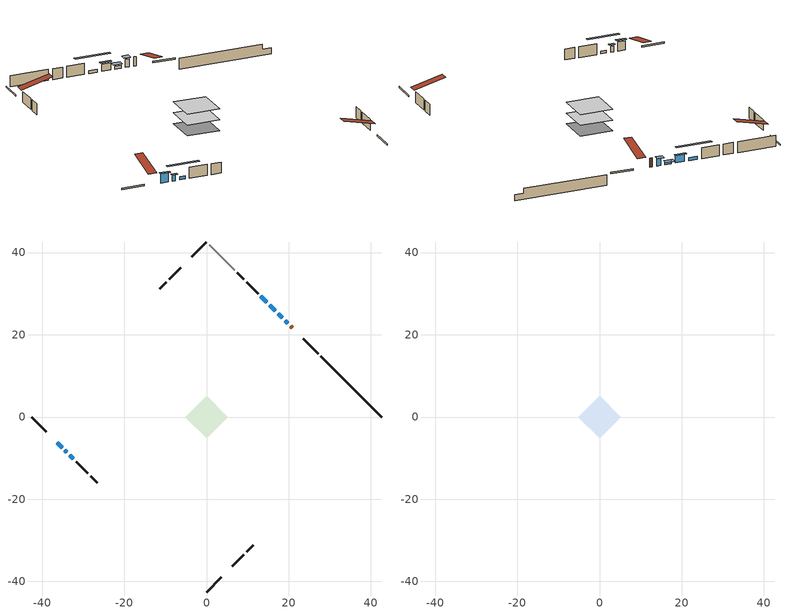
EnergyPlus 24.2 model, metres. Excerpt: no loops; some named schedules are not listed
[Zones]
conditioned space
 floor adiabatic (AdiabaticFloorConstruction): -5.15,0 0,5.15 5.15,0 0,-5.15 z1.07
 floor foundation (Slab1 construction): -5.15,0 0,5.15 5.15,0 0,-5.15 z-1.37
 wall outside (RimJoist1 construction): 0,-42.56 3.62,-38.94 / -42.56,0 -38.94,-3.62 / 0,42.56 -3.62,38.94 / 27.14,15.42 23.52,19.04 z1.07:1.37
 wall outside (AdiabaticWallConstruction 1): 20.9,21.66 20.46,22.1 z1.07:3.1
 wall outside (AdiabaticWallConstruction): 19.81,22.75 19.12,23.44 z1.07:2.9; 18.47,24.09 17.43,25.13 z1.07:1.68; 16.77,25.79 15.33,27.23 z1.07:2.7; -36.32,-6.24 -35.1,-7.46 z1.07:3.13; -34.45,-8.11 -33.94,-8.62 z1.07:2.39; -33.29,-9.27 -32.35,-10.21 / 14.68,27.88 13.24,29.32 z1.07:1.73
 wall outside (Wall1 construction): 6.24,-36.32 9.08,-33.48 / -31.69,-10.87 -28.85,-13.71 / -6.24,36.32 -9.08,33.48 / 12.58,29.98 9.74,32.83 z1.07:3.51
 wall outside (Wall2 construction): 9.74,-32.82 11.34,-31.22 / -28.19,-14.37 -26.59,-15.97 / -9.74,32.82 -11.34,31.22 / 9.08,33.48 7.47,35.09 z1.07:3.51
 wall foundation (FoundationWall1 construction): 27.8,14.76,-1.37 27.8,14.76,1.07 41.08,1.48,1.07 41.08,1.48,0.01 42.56,0,0.01 42.56,0,-1.37
 wall adiabatic (Wall3 construction): 6.82,35.74 0.66,41.9 z1.07:3.51
 window (WindowConstruction 4): 19.81,22.75 19.12,23.44 z1.07:2.9
 window (WindowConstruction): 18.47,24.09 17.43,25.13 z1.07:1.68
 window (WindowConstruction 1): 16.77,25.79 15.33,27.23 z1.07:2.69
 window (WindowConstruction 2): -36.32,-6.24 -35.1,-7.46 z1.07:3.13
 window (WindowConstruction 3): -34.44,-8.12 -33.94,-8.62 z1.07:2.39
 window (WindowConstruction 5): -33.29,-9.27 -32.35,-10.21 z1.07:1.73
 window (WindowConstruction 6): 14.68,27.89 13.24,29.32 z1.07:1.73
 door (Door): 20.9,21.66 20.46,22.1 z1.07:3.1
 ceiling adiabatic (AdiabaticFloorConstruction): 0,-5.15 5.15,0 0,5.15 -5.15,0 z1.07
attic - vented
 floor to conditioned space (Floor1 construction Reversed): -5.15,0 0,5.15 5.15,0 0,-5.15 z3.51
 roof outside (Roof1 construction): 5.58,-36.98,3.51 0.51,-31.91,5.3 -0.79,-33.22,5.3 4.27,-38.29,3.51; -36.98,-5.58,3.51 -31.91,-0.51,5.3 -33.22,0.79,5.3 -38.29,-4.27,3.51; -5.58,36.98,3.51 -0.51,31.91,5.3 0.79,33.22,5.3 -4.27,38.29,3.51; 21.56,21,3.51 16.49,15.93,5.3 17.8,14.63,5.3 22.87,19.69,3.51
shading: 18.91,23.65 20.02,22.54 20.88,23.4 19.78,24.51 z3.2; 17.22,25.34 18.68,23.88 19.54,24.74 18.08,26.21 z1.98; 15.12,27.44 16.98,25.58 17.41,26.01 15.55,27.87 z2.99; -34.89,-7.67 -36.53,-6.03 -36.97,-6.46 -35.32,-8.1 z3.43; -33.73,-8.83 -34.66,-7.9 -35.09,-8.34 -34.16,-9.26 z2.69; -30.19,-12.37 -35.44,-7.12 -35.87,-7.55 -30.63,-12.8 z4.78; 11.08,31.48 16.83,25.73 17.26,26.16 11.51,31.91 z4.78
[Building]
Building 1: Terrain=Suburbs
[Site:Location]
Quebec Intl AP_QC: Latitude {deg}=46.8; Longitude {deg}=-71.38; Time Zone {hr}=-5; Elevation {m}=74; Keep Site Location Information=Yes
[Site:GroundTemperature:Shallow]
0.0108218, -2.24938, -2.43038, -1.3578, 2.94801, 7.23376, 10.9493, 13.303, 13.5029, 11.5886, 7.96783, 3.81355
[Site:WaterMainsTemperature]
Calculation Method=Schedule; Temperature Schedule=mains temperature schedule
[Material] Roughness=Rough; Thermal Absorptance=0.9
Name | Thickness {m} | Conductivity {W/m-K} | Density {kg/m3} | Specific Heat {J/kg-K} | Solar Absorptance | Visible Absorptance
asphalt or fiberglass shingles | 0.00635 | 0.162714 | 1121.4 | 1465.45 | 0.4 | 0.4
ceiling loosefill ins | 0.338667 | 0.0480833 | 16.02 | 1046.75 | 0.7 | 0.7
ceiling stud and cavity | 0.1397 | 0.0910875 | 65.682 | 1177.47 | 0.7 | 0.7
concrete 4.0 in. | 0.1016 | 1.803125 | 2242.8 | 837.4 | 0.7 | 0.7
concrete 8.0 in. | 0.2032 | 1.803125 | 2242.8 | 837.4 | 0.7 | 0.7
door material | 0.04445 | 0.053851 | 512.64 | 1214.23 | 0.7 | 0.7
exterior vertical ins | 0.0421978 | 0.029427 | 32.04 | 1214.23 | 0.7 | 0.7
floor covering | 0.0127 | 0.0433444 | 54.468 | 1339.84 | 0.6 | 0.6
floor rigid ins; wall rigid ins 2 | 0.512978 | 0.029427 | 32.04 | 1214.23 | 0.7 | 0.7
floor stud and cavity | 0.1397 | 1.75129 | 37.0049 | 1207.88 | 0.7 | 0.7
furniture material conditioned space 1 | 0.1524 | 0.115458 | 640.8 | 1214.23 | 0.6 | 0.6
gypsum board | 0.0127 | 0.160291 | 801 | 837.4 | 0.6 | 0.6
gypsum board 1 | 0.0127 | 0.160291 | 801 | 837.4 | 0.7 | 0.7
osb sheathing 0.5 in. | 0.0127 | 0.115458 | 512.64 | 1214.23 | 0.7 | 0.7
osb sheathing 0.75 in. | 0.01905 | 0.115458 | 512.64 | 1214.23 | 0.7 | 0.7
osb sheathing 2.0 in. | 0.0508 | 0.115458 | 512.64 | 1214.23 | 0.7 | 0.7
rim joist rigid ins; wall rigid ins | 0.051816 | 0.029427 | 32.04 | 1214.23 | 0.7 | 0.7
rim joist stud and cavity | 0.0508 | 0.0371023 | 125.044 | 1163.47 | 0.6 | 0.6
slab rigid ins | 0.0259096 | 0.029427 | 32.04 | 1214.23 | 0.7 | 0.7
wall rigid ins 1 | 0.051816 | 0.029427 | 32.04 | 1214.23 | 0.4 | 0.4
wall stud and cavity | 0.1397 | 0.14373 | 139.0536 | 1170.24 | 0.7 | 0.7
wall stud and cavity 1 | 0.1397 | 0.177537 | 139.0536 | 1170.24 | 0.7 | 0.7
wall stud and cavity 2 | 0.1397 | 0.123093 | 139.0536 | 1170.24 | 0.7 | 0.7
wall stud and cavity 3 | 0.0889 | 0.380278 | 52.3479 | 1209.89 | 0.7 | 0.7
wall stud and cavity 4 | 0.0889 | 0.391764 | 83.0341 | 1211.67 | 0.7 | 0.7
wood siding | 0.0254 | 0.102417 | 544.68 | 1172.36 | 0.4 | 0.4
wood siding 1; wood siding 2; wood siding 3 | 0.0254 | 0.102417 | 544.68 | 1172.36 | 0.7 | 0.7
[WindowMaterial:SimpleGlazingSystem]
Name | U-Factor {W/m2-K} | Solar Heat Gain Coefficient
WindowMaterial | 1.68693 | 0.41
WindowMaterial 1 | 1.64605 | 0.43
WindowMaterial 2 | 1.80447 | 0.39
WindowMaterial 3 | 1.83286 | 0.37
WindowMaterial 4 | 1.60858 | 0.44
WindowMaterial 5 | 1.91576 | 0.34
WindowMaterial 6 | 1.81355 | 0.37
[Construction]
AdiabaticFloorConstruction: floor stud and cavity, floor rigid ins, osb sheathing 0.75 in., floor covering
AdiabaticWallConstruction: wood siding 2, wall rigid ins 2, wall stud and cavity 3, gypsum board
AdiabaticWallConstruction 1: wood siding 3, wall rigid ins 2, wall stud and cavity 3, gypsum board
Door: door material
Floor1 construction Reversed: gypsum board, ceiling stud and cavity, ceiling loosefill ins
FoundationWall1 construction: concrete 8.0 in., gypsum board 1
furniture construction conditioned space 1: furniture material conditioned space 1
PartitionWallConstruction: gypsum board, wall stud and cavity 4, gypsum board
RimJoist1 construction: wood siding 1, rim joist rigid ins, osb sheathing 2.0 in., rim joist stud and cavity
Roof1 construction: asphalt or fiberglass shingles
Slab1 construction: slab rigid ins, concrete 4.0 in.
Wall1 construction: wood siding, wall rigid ins, osb sheathing 0.5 in., wall stud and cavity, gypsum board
Wall2 construction: wood siding, wall rigid ins, osb sheathing 0.5 in., wall stud and cavity 1, gypsum board
Wall3 construction: wall rigid ins 1, osb sheathing 0.5 in., wall stud and cavity 2, gypsum board
WindowConstruction: WindowMaterial
WindowConstruction 1: WindowMaterial 1
WindowConstruction 2: WindowMaterial 2
WindowConstruction 3: WindowMaterial 3
WindowConstruction 4: WindowMaterial 4
WindowConstruction 5: WindowMaterial 5
WindowConstruction 6: WindowMaterial 6
[Zone] Multiplier=1; Part of Total Floor Area=Yes
Name | Volume {m3}
attic - vented | 15.5748
conditioned space | 274.4
[Space]
Name | Zone | Volume {m3}
attic - vented 1 | attic - vented | 15.5748
conditioned space 1 | conditioned space | 274.4
[ZoneInfiltration:EffectiveLeakageArea]
infil attic - vented 1: Zone or Space=attic - vented 1; Schedule=Always On Discrete; Effective Air Leakage Area {cm2}=1955.08; Stack Coefficient=0.000124599; Wind Coefficient=7.54184e-06
[ZoneMixing]
whole house fan mix: Zone or Space=attic - vented; Schedule=Always On Continuous; Design Flow Rate Calculation Method=Flow/Zone; Design Flow Rate {m3/s}=0; Source Zone or Space=conditioned space
[SurfaceProperty:ExposedFoundationPerimeter]
Slab1: Exposed Perimeter Calculation Method=TotalExposedPerimeter; Total Exposed Perimeter {m}=20.879
[InternalMass] Zone or ZoneList=conditioned space; Space or SpaceList=conditioned space 1
Name | Construction | Surface Area {m2}
furniture mass conditioned space 1 | furniture construction conditioned space 1 | 42.4037
partition wall mass | PartitionWallConstruction | 106.009
[Lights]
interior lighting: Zone or ZoneList or Space or SpaceList=conditioned space 1; Schedule=interior lighting schedule; Design Level Calculation Method=LightingLevel; Lighting Level {W}=343.2; Return Air Fraction=0; Fraction Radiant=0.6; Fraction Visible=0.2; Fraction Replaceable=1
[People]
occupants: Zone or ZoneList or Space or SpaceList=conditioned space 1; Number of People Schedule=occupants schedule; Number of People Calculation Method=People; Number of People=3; Fraction Radiant=0.314171; Sensible Heat Fraction=0.56303; Activity Level Schedule=occupants activity schedule; Carbon Dioxide Generation Rate {m3/s-W}=0; Enable ASHRAE 55 Comfort Warnings=No; Mean Radiant Temperature Calculation Type=EnclosureAveraged
[ElectricEquipment] Zone or ZoneList or Space or SpaceList=conditioned space 1; Design Level Calculation Method=EquipmentLevel
Name | Schedule | Design Level {W} | Fraction Latent | Fraction Radiant | Fraction Lost
clothes dryer | clothes dryer schedule | 140.772 | 0.015 | 0.081 | 0.85
clothes washer | clothes washer schedule | 32.1985 | 0.03 | 0.162 | 0.7
cooking range | cooking range schedule | 208.969 | 0.08 | 0.432 | 0.2
dishwasher | dishwasher schedule | 66.8632 | 0.3 | 0.18 | 0.4
fridge | fridge schedule | 72.9452 | 0 | 0.6 | 0
mech vent house fan | mech vent house fan schedule | 19.9167 | 0 | 0 | 0.5
mech vent house fan cfis | mech vent house fan cfis schedule | 0 | 0 | 0 | 0
mech vent range fan 0 | mech vent range fan 0 schedule | 57 | 0 | 0 | 1
misc plug loads | misc plug loads schedule | 494.7 | 0.045 | 0.513 | 0.1
whole house fan | Always On Discrete | 0 | 0 | 0 | 1
[OtherEquipment] Zone or ZoneList or Space or SpaceList=conditioned space 1; Design Level Calculation Method=EquipmentLevel
Name | Fuel Type | Schedule | Design Level {W} | Fraction Latent | Fraction Radiant | Fraction Lost
clothes dryer 1 | Electricity | clothes dryer schedule | 0 | 0.015 | 0.081 | 0.85
cooking range 1 | Electricity | cooking range schedule | 0 | 0.08 | 0.432 | 0.2
general water use latent | None | general water use schedule | 59.3978 | 1 | 0 | 0
general water use sensible | None | general water use schedule | -58.539 | 0 | 0.6 | 0
mech vent house fan latent load | None | Always On Discrete | 0 | 1 | 0 | 0
mech vent house fan sensible load | None | Always On Discrete | 0 | 0 | 0 | 0
water heater energy adjustment1 | Electricity | Always On Discrete | 0.01 | 0 | 0 | 1
[ZoneInfiltration:DesignFlowRate] Zone or ZoneList or Space or SpaceList=conditioned space 1; Schedule=Always On Discrete; Design Flow Rate Calculation Method=Flow/Zone; Design Flow Rate {m3/s}=0
infil flow; natural vent flow; whole house fan flow
[ZoneControl:Thermostat]
conditioned space Thermostat: Zone or ZoneList=conditioned space; Control Type Schedule=conditioned space Thermostat Schedule; Control 1=conditioned space temperature setpoint; Temperature Difference Between Cutout And Setpoint {deltaC}=0
[ZoneHVAC:Baseboard:Convective:Electric]
electric baseboard: Availability Schedule=Always On Discrete; Heating Design Capacity {W}=3804.36; Efficiency=1
[Zone equipment]
conditioned space: electric baseboard
[Foundation:Kiva]
Foundation Kiva 1: Initial Indoor Air Temperature {C}=18; Wall Height Above Grade {m}=1.06997; Wall Depth Below Slab {m}=0.2032; Custom Block Material Name 1=exterior vertical ins; Custom Block Depth 1 {m}=2.43998; Custom Block X Position 1 {m}=0.2159; Custom Block Z Position 1 {m}=0
[Foundation:Kiva:Settings]
Soil Conductivity {W/m-K}=0.849921; Soil Density {kg/m3}=1842.3; Soil Specific Heat {J/kg-K}=418.7; Ground Solar Absorptivity=0.9; Ground Thermal Absorptivity=0.9; Ground Surface Roughness {m}=0.03; Far-Field Width {m}=40; Deep-Ground Boundary Condition=ZeroFlux; Deep-Ground Depth {m}=40; Minimum Cell Dimension {m}=0.2; Maximum Cell Growth Coefficient=3; Simulation Timestep=Timestep
[Exterior:Lights]
exterior lighting: Schedule=exterior lighting schedule; Design Level {W}=75.6
[EnergyManagementSystem:GlobalVariable]
infil_program_Qfan
infil_program_Qinf
natural_vent_program_Qnv
natural_vent_program_Qwhf
[EnergyManagementSystem:Sensor]
Name | Output:Variable or Output:Meter Index Key | Output:Variable or Output:Meter
airflow_gain | infil flow | Infiltration Sensible Heat Gain Energy
airflow_gain_1 | natural vent flow | Infiltration Sensible Heat Gain Energy
airflow_gain_2 | whole house fan flow | Infiltration Sensible Heat Gain Energy
airflow_loss | infil flow | Infiltration Sensible Heat Loss Energy
airflow_loss_1 | natural vent flow | Infiltration Sensible Heat Loss Energy
airflow_loss_2 | whole house fan flow | Infiltration Sensible Heat Loss Energy
clg_load_cond |  | Cooling:EnergyTransfer:Zone:CONDITIONED SPACE
clg_sp_s; clg_sp_s_1 | cooling setpoint | Schedule Value
clothes_dryer_exhaust_0_sch_s | clothes dryer exhaust 0 schedule | Schedule Value
conditioned_space_clg_unmet_s | conditioned space | Zone Cooling Setpoint Not Met Time
conditioned_space_htg_unmet_s | conditioned space | Zone Heating Setpoint Not Met Time
cool_season | cooling season schedule | Schedule Value
fridge_tin_s | conditioned space | Zone Mean Air Temperature
htg_load_cond |  | Heating:EnergyTransfer:Zone:CONDITIONED SPACE
htg_sp_s; htg_sp_s_1 | heating setpoint | Schedule Value
ig_ee_conv | clothes dryer | Electric Equipment Convective Heating Energy
ig_ee_conv_2 | cooking range | Electric Equipment Convective Heating Energy
ig_ee_conv_4 | fridge | Electric Equipment Convective Heating Energy
ig_ee_conv_5 | misc plug loads | Electric Equipment Convective Heating Energy
ig_ee_conv_6 | whole house fan | Electric Equipment Convective Heating Energy
ig_ee_rad | clothes dryer | Electric Equipment Radiant Heating Energy
ig_ee_rad_2 | cooking range | Electric Equipment Radiant Heating Energy
ig_ee_rad_4 | fridge | Electric Equipment Radiant Heating Energy
ig_ee_rad_5 | misc plug loads | Electric Equipment Radiant Heating Energy
ig_ee_rad_6 | whole house fan | Electric Equipment Radiant Heating Energy
ig_lgt_conv | interior lighting | Lights Convective Heating Energy
ig_lgt_rad | interior lighting | Lights Radiant Heating Energy
ig_lgt_vis | interior lighting | Lights Visible Radiation Heating Energy
ig_oe_conv | clothes dryer 1 | Other Equipment Convective Heating Energy
ig_oe_conv_1 | cooking range 1 | Other Equipment Convective Heating Energy
ig_oe_conv_2 | general water use latent | Other Equipment Convective Heating Energy
ig_oe_conv_3 | general water use sensible | Other Equipment Convective Heating Energy
ig_oe_conv_4 | water heater energy adjustment1 | Other Equipment Convective Heating Energy
ig_oe_rad | clothes dryer 1 | Other Equipment Radiant Heating Energy
ig_oe_rad_1 | cooking range 1 | Other Equipment Radiant Heating Energy
ig_oe_rad_2 | general water use latent | Other Equipment Radiant Heating Energy
ig_oe_rad_3 | general water use sensible | Other Equipment Radiant Heating Energy
ig_oe_rad_4 | water heater energy adjustment1 | Other Equipment Radiant Heating Energy
ig_ppl_conv | occupants | People Convective Heating Energy
ig_ppl_rad | occupants | People Radiant Heating Energy
im_conv | furniture mass conditioned space 1 | Surface Inside Face Convection Heat Gain Energy
im_conv_1 | partition wall mass | Surface Inside Face Convection Heat Gain Energy
im_ig | furniture mass conditioned space 1 | Surface Inside Face Internal Gains Radiation Heat Gain Energy
im_ig_1 | partition wall mass | Surface Inside Face Internal Gains Radiation Heat Gain Energy
im_lgt | furniture mass conditioned space 1 | Surface Inside Face Lights Radiation Heat Gain Energy
im_lgt_1 | partition wall mass | Surface Inside Face Lights Radiation Heat Gain Energy
im_sol | furniture mass conditioned space 1 | Surface Inside Face Solar Radiation Heat Gain Energy
im_sol_1 | partition wall mass | Surface Inside Face Solar Radiation Heat Gain Energy
im_surf | furniture mass conditioned space 1 | Surface Inside Face Net Surface Thermal Radiation Heat Gain Energy
im_surf_1 | partition wall mass | Surface Inside Face Net Surface Thermal Radiation Heat Gain Energy
mech_vent_range_fan_0_sch_s | mech vent range fan 0 schedule | Schedule Value
mv_conv | mech vent house fan | Electric Equipment Convective Heating Energy
mv_conv_1 | mech vent house fan cfis | Electric Equipment Convective Heating Energy
mv_conv_2 | mech vent range fan 0 | Electric Equipment Convective Heating Energy
mv_conv_3 | mech vent house fan latent load | Other Equipment Convective Heating Energy
mv_conv_4 | mech vent house fan sensible load | Other Equipment Convective Heating Energy
mv_rad | mech vent house fan | Electric Equipment Radiant Heating Energy
mv_rad_1 | mech vent house fan cfis | Electric Equipment Radiant Heating Energy
mv_rad_2 | mech vent range fan 0 | Electric Equipment Radiant Heating Energy
mv_rad_3 | mech vent house fan latent load | Other Equipment Radiant Heating Energy
mv_rad_4 | mech vent house fan sensible load | Other Equipment Radiant Heating Energy
natural_vent_s | natural vent schedule | Schedule Value
out_pb_s |  | Site Outdoor Air Barometric Pressure
out_wt_s |  | Site Outdoor Air Humidity Ratio
site_vw_s |  | Site Wind Speed
ss_back_out | Window1 | Surface Window Shortwave from Zone Back Out Window Heat Transfer Rate
ss_back_out_1 | Window2 | Surface Window Shortwave from Zone Back Out Window Heat Transfer Rate
ss_back_out_2 | Window3 | Surface Window Shortwave from Zone Back Out Window Heat Transfer Rate
ss_back_out_3 | Window4 | Surface Window Shortwave from Zone Back Out Window Heat Transfer Rate
ss_back_out_4 | Window5 | Surface Window Shortwave from Zone Back Out Window Heat Transfer Rate
ss_back_out_5 | Window6 | Surface Window Shortwave from Zone Back Out Window Heat Transfer Rate
ss_back_out_6 | Window7 | Surface Window Shortwave from Zone Back Out Window Heat Transfer Rate
ss_conv | Door1 | Surface Inside Face Convection Heat Gain Energy
ss_conv_1 | Window1 | Surface Inside Face Convection Heat Gain Energy
ss_conv_2 | Window2 | Surface Inside Face Convection Heat Gain Energy
ss_conv_3 | Window3 | Surface Inside Face Convection Heat Gain Energy
ss_conv_4 | Window4 | Surface Inside Face Convection Heat Gain Energy
ss_conv_5 | Window5 | Surface Inside Face Convection Heat Gain Energy
ss_conv_6 | Window6 | Surface Inside Face Convection Heat Gain Energy
ss_conv_7 | Window7 | Surface Inside Face Convection Heat Gain Energy
ss_ig | Door1 | Surface Inside Face Internal Gains Radiation Heat Gain Energy
ss_ig_1 | Window1 | Surface Inside Face Internal Gains Radiation Heat Gain Energy
ss_ig_2 | Window2 | Surface Inside Face Internal Gains Radiation Heat Gain Energy
ss_ig_3 | Window3 | Surface Inside Face Internal Gains Radiation Heat Gain Energy
ss_ig_4 | Window4 | Surface Inside Face Internal Gains Radiation Heat Gain Energy
ss_ig_5 | Window5 | Surface Inside Face Internal Gains Radiation Heat Gain Energy
ss_ig_6 | Window6 | Surface Inside Face Internal Gains Radiation Heat Gain Energy
ss_ig_7 | Window7 | Surface Inside Face Internal Gains Radiation Heat Gain Energy
ss_lgt | Door1 | Surface Inside Face Lights Radiation Heat Gain Energy
ss_sol | Door1 | Surface Inside Face Solar Radiation Heat Gain Energy
ss_surf | Door1 | Surface Inside Face Net Surface Thermal Radiation Heat Gain Energy
ss_surf_1 | Window1 | Surface Inside Face Net Surface Thermal Radiation Heat Gain Energy
ss_surf_2 | Window2 | Surface Inside Face Net Surface Thermal Radiation Heat Gain Energy
ss_surf_3 | Window3 | Surface Inside Face Net Surface Thermal Radiation Heat Gain Energy
ss_surf_4 | Window4 | Surface Inside Face Net Surface Thermal Radiation Heat Gain Energy
ss_surf_5 | Window5 | Surface Inside Face Net Surface Thermal Radiation Heat Gain Energy
ss_surf_6 | Window6 | Surface Inside Face Net Surface Thermal Radiation Heat Gain Energy
ss_surf_7 | Window7 | Surface Inside Face Net Surface Thermal Radiation Heat Gain Energy
ss_trans_in | Window1 | Surface Window Transmitted Solar Radiation Rate
ss_trans_in_1 | Window2 | Surface Window Transmitted Solar Radiation Rate
ss_trans_in_2 | Window3 | Surface Window Transmitted Solar Radiation Rate
ss_trans_in_3 | Window4 | Surface Window Transmitted Solar Radiation Rate
ss_trans_in_4 | Window5 | Surface Window Transmitted Solar Radiation Rate
ss_trans_in_5 | Window6 | Surface Window Transmitted Solar Radiation Rate
ss_trans_in_6 | Window7 | Surface Window Transmitted Solar Radiation Rate
ss_trans_out | Window1 | Surface Inside Face Initial Transmitted Diffuse Transmitted Out Window Solar Radiation Rate
ss_trans_out_1 | Window2 | Surface Inside Face Initial Transmitted Diffuse Transmitted Out Window Solar Radiation Rate
ss_trans_out_2 | Window3 | Surface Inside Face Initial Transmitted Diffuse Transmitted Out Window Solar Radiation Rate
ss_trans_out_3 | Window4 | Surface Inside Face Initial Transmitted Diffuse Transmitted Out Window Solar Radiation Rate
ss_trans_out_4 | Window5 | Surface Inside Face Initial Transmitted Diffuse Transmitted Out Window Solar Radiation Rate
ss_trans_out_5 | Window6 | Surface Inside Face Initial Transmitted Diffuse Transmitted Out Window Solar Radiation Rate
ss_trans_out_6 | Window7 | Surface Inside Face Initial Transmitted Diffuse Transmitted Out Window Solar Radiation Rate
s_conv | Floor1 | Surface Inside Face Convection Heat Gain Energy
s_conv_1 | FoundationWall1 | Surface Inside Face Convection Heat Gain Energy
s_conv_10 | Wall1:225 | Surface Inside Face Convection Heat Gain Energy
s_conv_11 | Wall1:315 | Surface Inside Face Convection Heat Gain Energy
s_conv_12 | Wall1:45 | Surface Inside Face Convection Heat Gain Energy
s_conv_13 | Wall2:135 | Surface Inside Face Convection Heat Gain Energy
s_conv_14 | Wall2:225 | Surface Inside Face Convection Heat Gain Energy
s_conv_15 | Wall2:315 | Surface Inside Face Convection Heat Gain Energy
s_conv_16 | Wall2:45 | Surface Inside Face Convection Heat Gain Energy
s_conv_17 | Wall3 | Surface Inside Face Convection Heat Gain Energy
s_conv_2 | inferred conditioned ceiling | Surface Inside Face Convection Heat Gain Energy
s_conv_3 | inferred conditioned floor | Surface Inside Face Convection Heat Gain Energy
s_conv_4 | RimJoist1:135 | Surface Inside Face Convection Heat Gain Energy
s_conv_5 | RimJoist1:225 | Surface Inside Face Convection Heat Gain Energy
s_conv_6 | RimJoist1:315 | Surface Inside Face Convection Heat Gain Energy
s_conv_7 | RimJoist1:45 | Surface Inside Face Convection Heat Gain Energy
s_conv_8 | Slab1 | Surface Inside Face Convection Heat Gain Energy
s_conv_9 | Wall1:135 | Surface Inside Face Convection Heat Gain Energy
s_ig | Floor1 | Surface Inside Face Internal Gains Radiation Heat Gain Energy
s_ig_1 | FoundationWall1 | Surface Inside Face Internal Gains Radiation Heat Gain Energy
s_ig_10 | Wall1:225 | Surface Inside Face Internal Gains Radiation Heat Gain Energy
s_ig_11 | Wall1:315 | Surface Inside Face Internal Gains Radiation Heat Gain Energy
s_ig_12 | Wall1:45 | Surface Inside Face Internal Gains Radiation Heat Gain Energy
s_ig_13 | Wall2:135 | Surface Inside Face Internal Gains Radiation Heat Gain Energy
s_ig_14 | Wall2:225 | Surface Inside Face Internal Gains Radiation Heat Gain Energy
s_ig_15 | Wall2:315 | Surface Inside Face Internal Gains Radiation Heat Gain Energy
s_ig_16 | Wall2:45 | Surface Inside Face Internal Gains Radiation Heat Gain Energy
s_ig_17 | Wall3 | Surface Inside Face Internal Gains Radiation Heat Gain Energy
s_ig_2 | inferred conditioned ceiling | Surface Inside Face Internal Gains Radiation Heat Gain Energy
s_ig_3 | inferred conditioned floor | Surface Inside Face Internal Gains Radiation Heat Gain Energy
s_ig_4 | RimJoist1:135 | Surface Inside Face Internal Gains Radiation Heat Gain Energy
s_ig_5 | RimJoist1:225 | Surface Inside Face Internal Gains Radiation Heat Gain Energy
s_ig_6 | RimJoist1:315 | Surface Inside Face Internal Gains Radiation Heat Gain Energy
s_ig_7 | RimJoist1:45 | Surface Inside Face Internal Gains Radiation Heat Gain Energy
s_ig_8 | Slab1 | Surface Inside Face Internal Gains Radiation Heat Gain Energy
s_ig_9 | Wall1:135 | Surface Inside Face Internal Gains Radiation Heat Gain Energy
s_lgt | Floor1 | Surface Inside Face Lights Radiation Heat Gain Energy
s_lgt_1 | FoundationWall1 | Surface Inside Face Lights Radiation Heat Gain Energy
s_lgt_10 | Wall1:225 | Surface Inside Face Lights Radiation Heat Gain Energy
s_lgt_11 | Wall1:315 | Surface Inside Face Lights Radiation Heat Gain Energy
s_lgt_12 | Wall1:45 | Surface Inside Face Lights Radiation Heat Gain Energy
s_lgt_13 | Wall2:135 | Surface Inside Face Lights Radiation Heat Gain Energy
s_lgt_14 | Wall2:225 | Surface Inside Face Lights Radiation Heat Gain Energy
s_lgt_15 | Wall2:315 | Surface Inside Face Lights Radiation Heat Gain Energy
s_lgt_16 | Wall2:45 | Surface Inside Face Lights Radiation Heat Gain Energy
s_lgt_17 | Wall3 | Surface Inside Face Lights Radiation Heat Gain Energy
s_lgt_2 | inferred conditioned ceiling | Surface Inside Face Lights Radiation Heat Gain Energy
s_lgt_3 | inferred conditioned floor | Surface Inside Face Lights Radiation Heat Gain Energy
s_lgt_4 | RimJoist1:135 | Surface Inside Face Lights Radiation Heat Gain Energy
s_lgt_5 | RimJoist1:225 | Surface Inside Face Lights Radiation Heat Gain Energy
s_lgt_6 | RimJoist1:315 | Surface Inside Face Lights Radiation Heat Gain Energy
s_lgt_7 | RimJoist1:45 | Surface Inside Face Lights Radiation Heat Gain Energy
s_lgt_8 | Slab1 | Surface Inside Face Lights Radiation Heat Gain Energy
s_lgt_9 | Wall1:135 | Surface Inside Face Lights Radiation Heat Gain Energy
s_sol | Floor1 | Surface Inside Face Solar Radiation Heat Gain Energy
